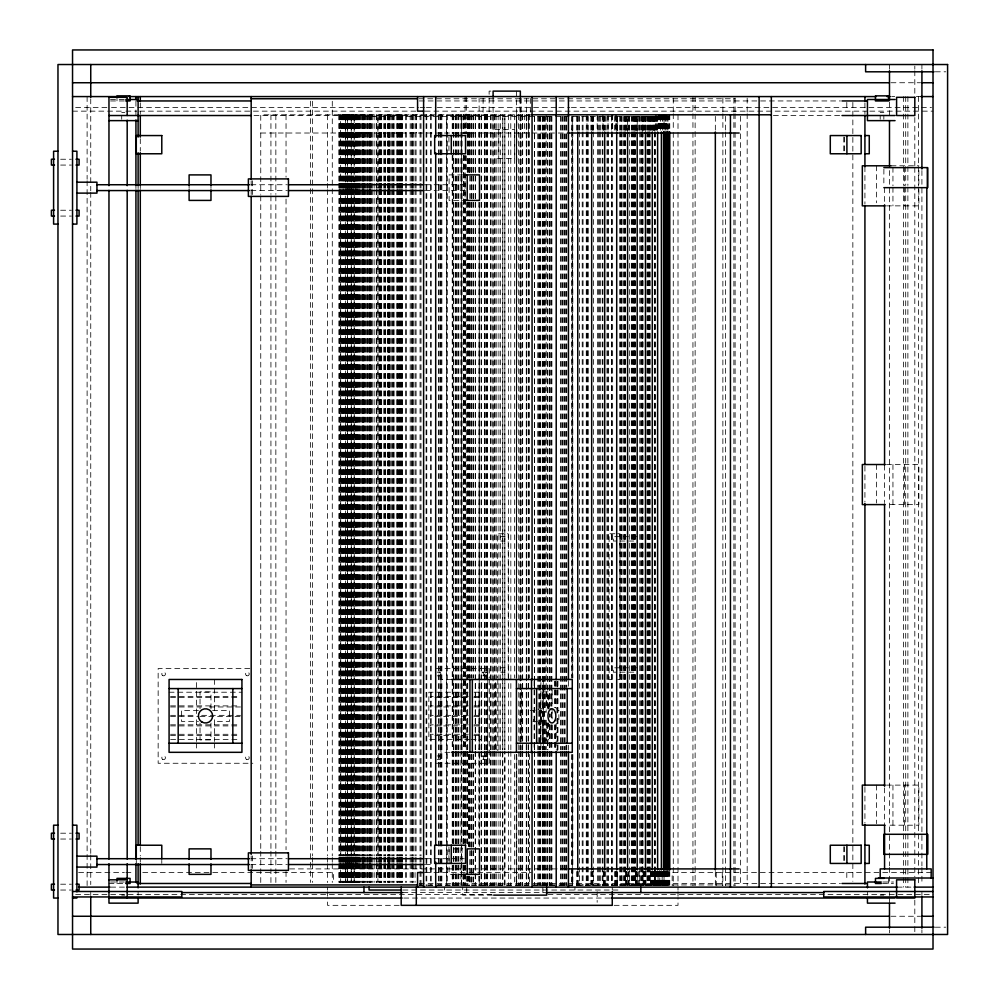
<?xml version="1.0" encoding="UTF-8"?>
<svg xmlns="http://www.w3.org/2000/svg" width="999" height="999" viewBox="0 0 999 999"><rect width="100%" height="100%" fill="white"/><g stroke="black" fill="none" stroke-linecap="round" stroke-linejoin="round"><path stroke-width="0.75" stroke-dasharray="5 3.75" d="M935.314 71.803L945.766 71.803M890.933 82.742L920.554 82.742M490.946 91.121L489.123 91.121L489.123 114.798M891.657 96.578L894.779 96.578M916.32 96.578L920.878 96.578M418.981 98.764L735.102 98.764M110.502 99.5L124.301 99.5M110.527 100.949L124.563 100.949M419.343 100.949L840.446 100.949M75.649 107.505L109.952 107.505M111.513 107.505L418.606 107.505M420.154 107.505L424.837 107.505M426.398 107.505L435.751 107.505M437.312 107.505L557.342 107.505M558.903 107.505L569.805 107.505M571.366 107.505L931.468 107.505M72.54 111.151L124.388 111.151M125.911 111.151L136.588 111.151M139.673 111.151L415.821 111.151M425.174 111.151L868.256 111.151M869.817 111.151L933.016 111.151M121.716 112.612L124.825 112.612M880.194 112.612L883.84 112.612M531.443 114.798L260.751 114.798L260.751 194.368M254.021 115.522L530.069 115.522M773.376 115.522L840.446 115.522M345.404 116.621L663.723 116.621M494.767 129.37L514.722 129.37L514.722 158.516L494.767 158.516M260.751 133.017L567.607 133.017M60.639 159.241L71.404 159.241M60.639 165.072L71.404 165.072M891.021 165.797L918.868 165.797M462.712 174.9L449.113 174.9L449.113 200.412L464.21 200.412M250.886 184.74L286.713 184.74M425.349 184.74L464.285 184.74L464.285 190.572L437.812 190.572M250.886 190.572L286.713 190.572M425.349 190.572L436.251 190.572M886.488 205.869L918.868 205.869L918.868 187.375M60.639 210.24L71.404 210.24M60.639 216.071L71.404 216.071M886.488 464.523L918.868 464.523L918.868 504.595L886.488 504.595M614.934 533.741L609.103 533.741L609.103 679.47L614.934 679.47M617.607 533.741L620.004 533.741L620.004 679.47L617.607 679.47M504.97 536.663L500.599 536.663L500.599 541.033L504.97 541.033M637.212 536.663L613.324 536.663L613.324 541.033L637.212 541.033M504.97 667.807L500.599 667.807L500.599 672.177L504.97 672.177M637.212 667.807L613.324 667.807L613.324 672.177L637.212 672.177M249.762 668.531L158.154 668.531L158.154 763.261L252.872 763.261M436.326 668.531L489.298 668.531L489.298 677.859M437.225 672.177L439.835 672.177M482.767 672.177L486.688 672.177M437.225 675.824L439.835 675.824M482.767 675.824L486.688 675.824M451.498 679.47L440.934 679.47L440.934 752.322L451.498 752.322M169.081 692.22L241.933 692.22M468.094 692.22L428.846 692.22L428.846 739.572L469.592 739.572M474.125 692.22L481.68 692.22M170.529 696.403L240.484 696.403M468.219 696.403L430.269 696.403L430.269 697.502L469.38 697.502M474.038 696.403L480.257 696.403L480.257 697.502L470.941 697.502M170.529 697.502L240.484 697.502M170.529 705.881L240.484 705.881M468.219 705.881L430.269 705.881L430.269 706.967L469.38 706.967M474.038 705.881L480.257 705.881L480.257 706.967L470.941 706.967M170.529 706.967L201.623 706.967M209.39 706.967L240.484 706.967M538.324 708.791L551.91 708.791M198.401 710.426L181.468 710.426L181.468 721.365L198.401 721.365M212.612 710.426L229.545 710.426L229.545 721.365L214.148 721.365M530.157 710.426L541.446 710.426L541.446 721.365L538.736 721.365M170.529 715.346L195.404 715.346M201.623 715.346L240.484 715.346M468.219 715.346L430.269 715.346L430.269 716.445L469.38 716.445M474.038 715.346L480.257 715.346L480.257 716.445L470.941 716.445M170.529 716.445L198.514 716.445M200.062 716.445L240.484 716.445M532.867 721.365L537.387 721.365M538.324 723.001L548.476 723.001L548.476 739.934L540.546 739.934L540.546 723.001M170.529 724.824L240.484 724.824M468.219 724.824L430.269 724.824L430.269 725.911L469.38 725.911M474.038 724.824L480.257 724.824L480.257 725.911L470.941 725.911M170.529 725.911L240.484 725.911M170.529 734.29L240.484 734.29M468.219 734.29L430.269 734.29L430.269 735.389L469.38 735.389M474.038 734.29L480.257 734.29L480.257 735.389L470.941 735.389M170.529 735.389L240.484 735.389M170.629 739.572L240.384 739.572M471.103 739.572L481.68 739.572M437.225 755.968L439.835 755.968M482.767 755.968L486.688 755.968M437.225 759.615L439.835 759.615M482.767 759.615L486.688 759.615M436.326 763.261L489.298 763.261L489.298 679.407M886.488 785.114L918.868 785.114L918.868 825.186L886.488 825.186M60.639 833.203L71.404 833.203M60.639 839.035L71.404 839.035M453.646 848.863L462.712 848.863M250.886 858.703L286.713 858.703M425.349 858.703L464.285 858.703M250.886 864.535L286.713 864.535M425.349 864.535L433.129 864.535M289.648 868.905L567.469 868.905M78.634 872.552L124.388 872.552M125.911 872.552L133.541 872.552M142.757 872.552L333.379 872.552L333.379 882.741M425.174 872.552L531.293 872.552M931.505 872.552L672.177 872.552L672.177 885.663M464.21 874.362L449.113 874.362L449.113 848.863M110.502 882.017L124.301 882.017M882.791 882.017L893.518 882.017M108.966 883.478L124.563 883.478M419.343 883.478L840.446 883.478M882.554 883.478L893.468 883.478M60.639 884.202L71.404 884.202M418.981 884.927L735.102 884.927M419.043 885.301L663.723 885.301M110.664 887.124L125.537 887.124M897.164 887.124L913.286 887.124M60.639 890.034L71.404 890.034M402.947 890.034L619.355 890.034L619.355 887.124M402.872 892.582L544.867 892.582M75.649 894.405L491.87 894.405M547.989 894.405L933.016 894.405M121.716 895.129L124.825 895.129M492.407 895.129L462.699 895.129L462.699 887.124M880.194 895.129L883.84 895.129M403.746 898.051L611.176 898.051M399.2 905.331L327.547 905.331L327.547 897.739M614.148 905.331L678.009 905.331L678.009 897.739M890.933 916.258L920.554 916.258M935.314 927.197L945.766 927.197M921.915 64.523L921.915 69.193M921.915 170.542L921.915 865.883M921.915 867.444L921.915 884.59M921.915 892.382L921.915 895.504M921.915 929.807L921.915 932.916M918.868 170.417L918.868 185.839M918.443 96.578L918.443 185.839M918.443 187.013L918.443 832.542M918.443 834.103L918.443 876.198M918.443 877.759L918.443 885.564M914.809 66.084L914.809 69.193M914.809 70.754L914.809 94.143M914.809 117.532L914.809 165.859M914.809 167.42L914.809 865.883M914.809 867.444L914.809 876.797M914.809 900.174L914.809 925.124M914.809 926.685L914.809 932.916M907.879 96.578L907.879 185.452M907.879 187.013L907.879 832.542M907.879 834.103L907.879 876.198M907.879 877.759L907.879 887.124M905.693 96.578L905.693 185.452M905.693 187.013L905.693 832.542M905.693 834.103L905.693 876.922M905.693 877.759L905.693 887.124M904.607 167.345L904.607 185.839M904.607 187.375L904.607 205.869M904.607 464.523L904.607 504.595M904.607 785.114L904.607 825.186M903.508 96.578L903.508 185.452M903.508 187.013L903.508 832.542M903.508 834.103L903.508 876.198M903.508 877.759L903.508 887.124M892.944 167.345L892.944 185.839M892.944 187.375L892.944 205.869M892.944 464.523L892.944 504.595M892.944 785.114L892.944 825.186M889.485 64.523L889.485 69.193M889.485 101.935L889.485 119.093M889.485 170.542L889.485 865.883M889.485 867.444L889.485 884.59M889.485 892.382L889.485 895.504M889.485 897.065L889.485 901.735M889.485 929.807L889.485 932.916M888.573 878.371L888.573 883.478M884.565 187.662L884.615 203.247M884.565 465.147L884.615 502.559M884.565 787.836L884.615 823.7M883.84 115.285L883.84 119.293M883.89 169.156L883.84 186.114M880.194 115.285L880.194 119.293M876.585 165.797L876.585 202.785M876.585 464.523L876.585 503.059M876.585 785.114L876.585 823.651M867.444 892.219L867.444 895.129M864.922 102.822L864.922 113.736M864.922 166.746L864.922 204.171M864.922 466.121L864.922 501.985M864.922 787.324L864.922 823.188M852.846 102.41L852.846 881.293M846.802 102.41L846.802 111.151M846.802 872.552L846.802 881.293M844.555 137.075L844.555 152.26M844.555 846.74L844.555 861.925M843.768 137.075L843.768 152.26M843.768 846.74L843.768 861.925M747.177 98.139L747.177 112.175M747.177 113.736L747.177 885.564M740.621 116.309L740.621 885.601M735.102 98.102L735.102 112.175M735.102 113.736L735.102 130.881M735.102 132.442L735.102 885.564M733.878 98.139L733.878 112.175M733.878 113.736L733.878 130.881M733.878 132.442L733.878 885.564M725.524 116.309L725.524 131.493M725.524 131.955L725.524 885.601M722.876 98.139L722.876 112.175M722.876 113.736L722.876 130.881M722.876 132.442L722.876 885.564M722.265 872.552L722.265 885.663M716.221 872.552L716.221 885.663M715.334 116.359L715.334 130.394M715.334 871.515L715.334 885.564M695.129 96.578L695.129 885.564M692.944 96.578L692.944 112.175M692.944 113.736L692.944 130.881M692.944 132.442L692.944 885.564M678.009 114.798L678.009 885.601M678.009 887.124L678.009 890.159M678.009 891.67L678.009 896.228M673.276 98.139L673.276 112.175M673.276 113.736L673.276 130.881M673.276 132.442L673.276 885.564M669.767 114.798L669.767 130.394M669.767 871.515L669.767 885.564M669.03 114.798L669.03 130.394M669.03 871.515L669.03 885.564M668.094 114.798L668.094 130.394M668.094 871.515L668.094 885.564M667.956 116.359L667.956 130.394M667.956 871.515L667.956 885.564M667.232 114.798L667.232 130.394M667.232 871.515L667.232 885.564M666.932 116.359L666.932 130.394M666.932 871.515L666.932 885.564M666.608 114.798L666.608 130.394M666.72 871.515L666.608 885.564M666.296 114.798L666.283 130.394M666.296 871.515L666.283 885.564M665.746 114.798L665.746 130.394M665.746 871.515L665.746 885.564M665.559 116.359L665.559 130.394M665.559 871.515L665.559 885.564M665.147 114.798L665.147 130.394M665.147 871.515L665.147 885.564M664.984 114.798L664.897 130.394M664.897 871.515L664.984 885.564M664.785 114.798L664.785 130.394M664.785 871.515L664.785 885.564M664.46 114.798L664.46 130.394M664.46 871.515L664.46 885.564M664.085 116.359L664.085 130.394L664.01 114.798M663.723 114.798L663.798 130.394M663.798 871.515L663.798 885.564M663.548 114.798L663.548 130.394M663.548 871.515L663.548 885.564M663.186 114.798L663.186 130.394M663.186 871.515L663.186 885.564M662.824 114.798L662.824 130.394M662.986 871.515L662.824 885.564M662.624 116.359L662.624 130.394M662.624 871.515L662.624 885.564M662.225 114.798L662.187 130.394L662.1 116.359M662.225 885.564L662.187 871.515L662.1 885.564M661.388 114.798L661.438 130.394M661.538 871.515L661.438 885.564M661.051 114.798L661.051 130.394M661.051 871.515L661.051 885.564M660.464 116.359L660.464 130.394M660.464 871.515L660.464 885.564M660.152 114.798L660.277 130.394M660.277 871.515L660.202 885.564M659.889 114.798L660.014 130.394M659.952 871.515L660.014 885.564M659.79 114.798L659.79 131.493M659.79 868.905L659.79 885.601M659.665 114.798L659.665 130.394M659.665 871.515L659.665 885.564M658.853 114.798L658.853 130.394M658.853 871.515L658.853 885.564M658.441 114.798L658.491 130.394M658.553 871.515L658.491 885.564M658.079 114.798L658.079 130.394L658.004 116.359M657.629 116.359L657.629 130.394M657.629 871.515L657.629 885.564M657.055 116.359L657.055 130.394M657.055 871.515L657.055 885.564M656.705 114.798L656.705 130.394M656.705 871.515L656.705 885.564M656.293 116.359L656.318 130.394M656.293 871.515L656.231 885.564M655.968 116.359L655.993 130.394M655.993 871.515L655.993 885.564M655.606 116.359L655.606 130.394M655.606 871.515L655.606 885.564M655.369 114.798L655.369 130.394M655.369 131.955L655.369 885.564M654.795 116.359L654.795 130.394M654.795 131.955L654.795 885.564M654.595 116.359L654.595 130.394M654.595 131.955L654.595 885.564M654.295 116.359L654.295 130.394M654.295 871.515L654.295 885.564M653.945 116.359L653.958 130.394M653.945 871.515L653.958 885.564M653.771 116.359L653.771 130.394M653.771 871.515L653.771 885.564M653.383 116.359L653.383 130.394M653.383 871.515L653.383 885.564M653.009 116.359L653.009 130.394M653.009 871.515L653.009 885.564M652.297 116.359L652.297 130.394M652.297 871.515L652.297 885.564M652.097 116.359L652.097 130.394M652.097 871.515L652.097 885.564M651.36 116.359L651.385 130.394M651.36 871.515L651.385 885.564M650.948 116.359L650.948 130.394M650.948 871.515L650.948 885.564M650.674 116.359L650.674 130.394M650.674 871.515L650.674 885.564M650.124 116.359L650.224 130.394M650.124 131.955L650.224 885.564M649.874 116.359L649.7 130.394M649.7 131.955L649.7 885.564M649.3 116.359L649.3 130.394M649.3 131.955L649.3 885.564M648.738 116.359L648.801 130.394M648.738 131.955L648.738 885.564M648.626 116.359L648.513 130.394M648.513 131.955L648.626 885.564M647.252 116.359L647.252 130.394M647.252 131.955L647.252 885.564M647.115 116.359L647.115 130.394M647.115 131.955L647.115 885.564M645.928 116.359L645.928 130.394M645.928 871.515L645.928 885.564M645.691 116.359L645.691 130.394M645.691 871.515L645.691 885.564M645.466 116.359L645.466 130.394M645.466 871.515L645.466 885.564M644.43 116.359L644.343 130.394M644.343 871.515L644.43 885.564M644.18 116.359L644.08 130.394M644.18 871.515L644.08 885.564M643.418 116.359L643.418 130.394M643.418 871.515L643.418 885.564M643.119 116.359L643.119 130.394M643.119 871.515L643.119 885.564M642.931 116.359L642.931 130.394M642.931 131.955L642.931 885.564M642.794 116.359L642.794 130.394M642.794 131.955L642.794 885.564M642.557 116.359L642.557 130.394M642.557 131.955L642.557 885.564M642.12 116.359L642.12 130.394M642.12 131.955L642.12 885.564M641.533 116.359L641.37 130.394M641.37 131.955L641.37 885.564M640.746 116.359L640.746 130.394M640.746 131.955L640.746 885.564M639.747 116.359L639.747 130.394M639.747 131.955L639.747 885.564M639.248 116.359L639.248 130.394M639.248 871.515L639.248 885.564M638.224 116.359L638.224 130.394M638.224 871.515L638.224 885.564M636.725 116.359L636.725 130.394M636.725 871.515L636.725 885.564M636.375 116.359L636.375 130.394M636.375 871.515L636.375 885.564M635.988 116.359L635.988 130.394M635.988 871.515L635.988 885.564M635.764 116.359L635.764 130.394M635.764 871.515L635.764 885.564M635.489 116.359L635.514 130.394M635.489 131.955L635.514 885.564M634.902 116.359L634.902 130.394M634.902 131.955L634.902 885.564M634.278 116.359L634.278 130.394M634.278 131.955L634.278 885.564M634.053 116.359L634.053 130.394M634.053 131.955L634.053 885.564M633.528 116.359L633.528 130.394M633.528 131.955L633.528 885.564M632.866 116.359L632.842 130.394M632.866 131.955L632.842 885.564M632.117 116.359L632.117 130.394M632.117 131.955L632.117 885.564M631.393 116.359L631.393 130.394M631.393 131.955L631.393 885.564M629.67 116.359L629.67 130.394M629.67 131.955L629.67 885.564M629.12 116.359L629.12 130.394M629.12 871.515L629.12 885.564M628.296 116.359L628.296 130.394M628.296 871.515L628.296 885.564M626.46 116.359L626.485 130.394M626.485 871.515L626.46 885.564M626.236 116.359L626.236 130.394M626.236 871.515L626.236 885.564M625.636 116.359L625.636 130.394M625.636 871.515L625.636 885.564M625.237 116.359L625.237 130.394M625.237 131.955L625.237 885.564M625.087 116.359L625.087 130.394M625.087 131.955L625.087 885.564M624.325 116.359L624.325 130.394M624.325 131.955L624.325 885.564M623.988 116.359L623.888 130.394M623.888 131.955L623.888 885.564M622.901 116.359L622.901 130.394M622.901 131.955L622.901 885.564M621.465 116.359L621.465 130.394M621.465 131.955L621.465 885.564M621.203 116.359L621.203 130.394M621.203 131.955L621.203 885.564M620.192 116.359L620.192 130.394M620.192 131.955L620.192 885.564M619.88 116.359L619.88 130.394M619.88 131.955L619.88 885.564M617.007 116.359L617.007 130.394M617.007 871.515L617.007 885.564M616.708 114.798L616.708 130.394M616.708 871.515L616.708 885.564M616.196 116.359L616.196 130.394M616.196 871.515L616.196 885.564M615.896 116.359L615.896 130.394M615.896 871.515L615.896 885.564M615.671 114.798L615.734 130.394M615.734 871.515L615.671 885.564M614.622 116.359L614.622 130.394M614.622 871.515L614.622 885.564M612.649 114.798L612.712 130.394M612.649 131.955L612.649 885.564M612.262 114.798L612.262 131.493M612.262 887.124L612.262 890.159M611.725 116.359L611.725 130.394M611.725 131.955L611.725 885.564M611.425 114.798L611.475 130.394M611.425 131.955L611.425 885.564M608.154 116.359L608.154 130.394M608.154 131.955L608.154 885.564M608.016 114.798L608.029 130.394M608.029 131.955L608.016 885.564M606.98 116.359L606.98 130.394M606.98 131.955L606.905 885.564M605.681 116.359L605.681 130.394M605.681 871.515L605.681 885.564M604.695 116.359L604.732 130.394M604.732 871.515L604.695 885.564M603.933 116.359L603.933 130.394M603.933 871.515L603.933 885.564M603.796 116.359L603.796 130.394M603.796 871.515L603.796 885.564M603.284 116.359L603.284 130.394M603.284 871.515L603.284 885.564M602.909 114.798L602.996 130.394M602.909 131.955L602.996 885.564M602.21 116.359L602.21 130.394M602.21 131.955L602.21 885.564M600.337 116.359L600.337 130.394M600.337 131.955L600.337 885.564M599.475 116.359L599.475 130.394M599.475 131.955L599.475 885.564M598.401 116.359L598.401 130.394M598.401 131.955L598.401 885.564M597.377 116.359L597.377 130.394M597.377 131.955L597.377 885.564M597.165 114.798L597.165 131.493M597.165 891.67L597.165 902.297M593.394 116.359L593.394 130.394M593.394 131.955L593.394 885.564M593.044 116.359L593.044 130.394M593.044 871.515L593.044 885.564M592.432 116.359L592.432 130.394M592.432 871.515L592.432 885.564M592.207 116.359L592.207 130.394M592.207 871.515L592.207 885.564M591.67 116.359L591.67 130.394M591.67 871.515L591.67 885.564M590.884 116.359L590.884 130.394M590.884 871.515L590.884 885.564M588.286 116.359L588.286 130.394M588.286 131.955L588.286 885.564M587.375 116.359L587.375 130.394M587.375 131.955L587.375 885.564M587 114.798L587 130.394M587 131.955L587 885.564M586.251 116.359L586.251 130.394M586.251 131.955L586.251 885.564M583.054 116.359L583.054 130.394M583.054 131.955L583.054 885.564M582.205 116.359L582.205 130.394M582.205 131.955L582.205 885.564M579.482 116.359L579.482 130.394M579.482 131.955L579.482 885.564M578.771 116.359L578.771 130.394M578.771 871.515L578.771 885.564M577.759 116.359L577.734 130.394M577.759 871.515L577.734 885.564M577.11 116.359L577.11 130.394M577.11 871.515L577.11 885.564M576.947 116.359L576.947 130.394M576.947 871.515L576.947 885.564M574.937 887.124L574.937 890.034M572.827 116.359L572.827 130.394M572.827 131.955L572.827 678.046M572.827 754.495L572.827 885.564M571.59 116.359L571.59 130.394M571.59 131.955L571.59 678.046M571.59 754.495L571.59 885.564M568.443 681.293L568.443 687.537M568.443 745.229L568.443 749.899M566.808 116.359L566.808 687.412M566.808 745.142L566.808 749.812M566.808 751.373L566.808 885.564M566.146 116.359L566.146 687.412M566.146 745.142L566.146 749.812M566.146 751.373L566.146 885.564M565.109 116.359L565.109 749.812M565.109 751.373L565.109 885.564M564.535 116.359L564.535 749.812M564.535 751.373L564.535 885.564M563.124 116.359L563.124 749.812M563.124 751.373L563.124 885.564M562.599 116.359L562.599 749.812M562.599 751.373L562.599 885.564M561.226 116.359L561.226 749.812M561.226 751.373L561.226 885.564M560.614 116.359L560.614 749.812M560.614 751.373L560.614 885.564M557.966 681.168L557.966 712.374M557.966 718.606L557.966 749.812M557.492 681.168L557.492 712.374M557.492 718.606L557.492 749.812M557.18 682.504L557.18 687.05M557.18 690.097L557.18 712.861M557.18 718.93L557.18 741.695M557.18 746.253L557.18 750.811M557.042 713.161L557.042 710.426L558.866 710.426L558.866 721.365L557.042 721.365L557.042 718.631M556.218 681.293L556.218 709.365M556.218 723.401L556.218 749.899M555.569 681.168L555.569 707.692M555.569 724.849L555.569 749.812M555.019 681.168L555.019 707.692M555.019 724.849L555.019 749.812M554.832 681.168L554.832 707.692M554.832 724.849L554.832 749.812M552.085 690.097L552.085 706.793M552.085 708.303L552.085 718.93M552.085 724.999L552.085 741.695M551.91 116.359L551.91 706.131M551.91 712.374L551.91 718.606M551.91 724.849L551.91 749.812M551.91 751.373L551.91 885.564M551.411 116.359L551.411 706.131M551.411 712.374L551.411 718.606M551.411 724.849L551.411 749.812M551.411 751.373L551.411 885.564M550.099 116.359L550.099 706.131M550.099 713.935L550.099 717.057M550.099 724.849L550.099 749.812M550.099 751.373L550.099 885.564M549.85 116.359L549.85 706.131M549.85 713.935L549.85 717.057M549.85 724.849L549.85 749.812M549.85 751.373L549.85 885.564M549.662 116.359L549.662 706.131M549.662 713.935L549.662 717.057M549.662 724.849L549.662 749.812M549.662 751.373L549.662 885.564M549.363 116.359L549.363 707.692M549.363 724.849L549.363 749.812M549.363 751.373L549.363 885.564M548.476 708.791L548.476 691.857L540.546 691.857L540.546 708.791M547.902 116.359L547.902 709.253M547.902 723.288L547.902 749.812M547.902 751.373L547.902 885.564M547.514 116.359L547.514 709.253M547.514 723.288L547.514 749.812M547.514 751.373L547.514 885.564M546.665 691.857L546.665 708.791M546.665 723.001L546.665 739.934M546.153 114.798L546.153 712.374M546.153 720.167L546.153 749.812M546.153 751.373L546.153 885.564M545.716 116.359L545.716 712.374M545.716 720.167L545.716 749.812M545.716 751.373L545.716 885.564M544.642 116.309L544.642 749.812M544.642 751.373L544.642 885.601M544.068 116.359L544.068 749.812M544.068 751.373L544.068 885.564M543.656 116.359L543.656 749.812M543.656 751.373L543.656 885.564M543.281 679.47L543.281 741.47M543.281 743.031L543.281 750.773M542.857 887.124L542.857 892.457M542.582 116.359L542.582 749.812M542.582 751.373L542.582 885.564M542.357 691.857L542.357 708.791M542.357 723.001L542.357 739.934M542.245 116.359L542.245 749.812M542.245 751.373L542.245 885.564M540.871 682.567L540.871 741.47M540.871 743.031L540.871 750.773M540.347 116.359L540.347 749.812M540.347 751.373L540.347 885.564M539.972 116.359L539.972 749.812M539.972 751.373L539.972 885.564M539.735 116.359L539.735 749.812M539.735 751.373L539.735 885.564M538.236 116.359L538.236 749.812M538.236 751.373L538.236 885.564M537.887 116.359L537.887 687.412M537.887 745.142L537.887 749.812M537.887 751.373L537.887 885.564M534.602 116.359L534.602 687.412M534.602 745.142L534.602 749.812M534.602 751.373L534.602 885.564M534.49 116.359L534.49 687.412M534.49 745.142L534.49 749.812M534.49 751.373L534.49 885.564M534.315 681.168L534.315 749.812M534.178 681.168L534.178 749.812M530.344 98.401L530.344 114.798M529.545 114.798L529.545 678.046M529.545 754.495L529.545 885.601M528.596 749.812L528.596 114.798L528.533 133.017M528.596 751.373L528.596 885.564M528.346 114.798L528.346 749.812M528.346 751.373L528.346 885.564M526.81 114.798L526.81 749.812M526.81 751.373L526.773 885.663M526.623 114.798L526.623 749.812M526.623 751.373L526.623 885.564M526.461 98.401L526.473 749.812M526.473 751.373L526.473 885.564M526.248 114.798L526.248 749.812M526.248 751.373L526.248 885.564M524.637 114.798L524.637 133.017M522.677 114.798L522.677 749.812M522.677 751.373L522.677 885.564M522.502 114.798L522.502 749.812M522.502 751.373L522.502 885.564M521.528 690.097L521.528 741.695M521.191 98.139L521.191 749.899M521.191 751.46L521.191 885.564M520.541 114.798L520.541 749.812M520.541 751.373L520.541 885.564M520.354 98.514L520.392 749.812M520.392 751.373L520.392 885.564M519.967 98.102L519.967 749.899M519.967 751.46L519.967 885.564M518.631 114.798L518.781 749.812M518.781 751.373L518.631 885.564M516.446 91.121L516.333 678.046M516.333 754.495L516.333 885.564M516.246 114.798L516.246 678.046M516.246 754.495L516.246 885.564M514.585 114.798L514.51 678.046M514.51 754.495L514.585 885.564M510.776 114.798L510.851 749.812M510.851 751.373L510.776 885.564M508.616 114.798L508.628 749.812M508.616 751.373L508.628 885.564M508.241 677.921L508.241 533.741L497.315 533.741L497.315 677.921M502.784 749.812L502.784 114.798L502.672 749.812M502.784 751.373L502.784 885.564L502.672 751.373M500.374 114.798L500.324 749.812M500.374 751.373L500.324 885.564M498.863 114.798L498.951 749.812M498.951 751.373L498.863 885.564M498.726 129.37L498.726 158.516M497.802 679.47L497.802 750.773M496.828 114.798L496.715 749.812M496.828 751.373L496.715 885.564M495.392 682.567L495.392 750.773M494.942 114.798L494.942 749.812M494.942 751.373L494.942 885.564M494.842 114.798L494.842 749.812M494.842 751.373L494.842 885.564M493.094 98.514L493.069 749.812M493.069 751.373L493.069 885.564M492.919 114.798L492.919 749.812M492.919 751.373L492.919 885.564M490.959 114.798L490.959 749.812M490.959 751.373L490.959 885.564M490.771 114.798L490.771 749.812M490.771 751.373L490.771 885.564M487.787 668.531L487.787 677.859M487.787 679.407L487.787 763.261M487.2 114.798L487.2 749.812M487.2 751.373L487.2 885.564M486.988 114.798L486.988 749.812M486.988 751.373L486.988 885.564M486.938 114.798L486.788 749.812M486.788 751.373L486.938 885.564M485.102 114.798L485.102 749.812M485.102 751.373L485.102 885.564M484.927 114.798L484.927 133.017M484.852 114.798L484.852 749.812M484.852 751.373L484.852 885.564M484.577 114.798L484.577 749.812M484.577 751.373L484.577 885.564M484.365 114.798L484.365 749.812M484.365 751.373L484.365 885.564M483.104 98.401L483.104 114.798M481.68 682.567L481.68 750.773M481.368 114.798L481.368 749.812M481.368 751.373L481.368 885.564M481.081 114.798L481.081 749.812M481.081 751.373L481.081 885.564M479.27 114.798L479.27 174.088L479.095 98.401M478.958 114.798L478.946 174.088M478.946 202.173L478.958 749.812M478.958 751.373L478.946 846.553M478.946 876.198L478.958 885.564M475.561 114.798L475.561 749.812M475.561 751.373L475.561 885.564M475.212 114.798L475.212 749.812M475.212 751.373L475.212 885.564M473.476 114.798L473.476 678.046M473.476 754.495L473.476 885.564M473.114 114.798L473.114 678.046M473.114 754.495L473.114 885.564M471.828 114.798L471.828 678.046M471.828 754.495L471.828 885.601M471.253 114.798L471.253 678.046M471.253 754.495L471.253 885.564M470.954 114.798L470.954 678.046M470.954 754.495L470.954 885.564M469.792 114.798L469.792 678.046M469.792 754.495L469.792 885.564M469.38 114.798L469.38 174.088M469.38 202.173L469.38 678.046M469.38 754.495L469.38 846.553M469.38 876.198L469.38 885.564M469.006 114.798L469.006 174.088M469.006 202.173L469.006 678.046M469.006 754.495L469.006 846.553M469.006 876.198L469.006 885.564M468.656 114.798L468.656 174.088M468.656 202.173L468.656 678.046M468.656 754.495L468.656 846.553M468.656 876.198L468.656 885.564M467.732 114.798L467.732 174.088M467.732 202.173L467.732 749.812M467.732 751.373L467.732 846.553M467.732 876.198L467.732 885.564M467.295 114.798L467.295 174.088M467.295 202.173L467.295 749.812M467.295 751.373L467.295 846.553M467.295 876.198L467.295 885.564M466.745 887.124L466.745 895.129M466.296 96.578L466.296 134.003M466.296 155.832L466.296 172.989M466.296 202.61L466.296 749.899M466.296 751.46L466.296 843.456M466.296 876.198L466.296 885.564M465.234 114.798L465.234 133.516M465.234 155.357L465.234 749.812M465.234 751.373L465.234 843.431M465.234 865.271L465.234 885.564M465.072 96.578L465.072 134.003M465.072 155.832L465.072 172.989M465.072 174.538L465.072 197.927M465.072 199.488L465.072 749.899M465.072 751.46L465.072 843.456M465.072 865.284L465.072 885.564M464.085 114.798L464.085 133.516M464.085 155.357L464.085 749.812M464.085 751.373L464.085 843.431M464.085 865.271L464.085 885.564M463.748 114.798L463.748 133.516M463.748 155.357L463.748 749.812M463.748 751.373L463.748 843.431M463.748 865.271L463.748 885.564M463.611 114.798L463.611 133.516M463.611 155.357L463.611 749.812M463.611 751.373L463.611 843.431M463.611 865.271L463.611 885.564M463.349 114.798L463.349 133.516M463.349 155.357L463.349 749.812M463.349 751.373L463.349 843.431M463.349 865.271L463.349 885.564M462.038 114.798L462.038 749.812M462.038 751.373L462.038 885.564M460.152 114.798L460.152 749.812M460.152 751.373L460.152 885.564M458.429 114.798L458.429 749.812M458.429 751.373L458.429 885.564M457.879 114.798L457.879 749.812M457.879 751.373L457.879 885.564M456.718 114.798L456.718 749.812M456.718 751.373L456.718 885.601M455.894 114.798L455.894 749.812M455.894 751.373L455.894 885.564M455.457 114.798L455.457 749.812M455.457 751.373L455.457 885.564M453.821 114.798L453.821 749.812M453.821 751.373L453.821 885.564M453.334 114.798L453.334 749.812M453.334 751.373L453.334 885.564M452.834 114.798L452.834 133.516M452.834 155.357L452.834 749.812M452.834 751.373L452.834 843.431M452.834 865.271L452.834 885.564M452.222 114.798L452.222 133.516M452.222 155.357L452.222 749.812M452.222 751.373L452.222 843.431M452.222 865.271L452.222 885.564M448.938 137.075L448.938 152.26M448.938 846.74L448.938 861.925M447.315 114.798L447.315 885.564M446.64 885.564L446.64 114.798L446.541 885.601M444.555 887.124L444.555 890.034M441.87 114.798L441.87 885.564M441.021 114.798L441.133 885.564M440.447 114.798L440.447 885.564M439.185 114.798L439.185 885.564M438.561 114.798L438.561 885.564M431.243 114.798L431.243 885.564M430.394 114.798L430.394 885.564M426.785 114.798L426.785 885.564M426.073 114.798L426.073 885.564M421.016 114.798L421.016 181.88M421.016 183.441L421.016 188.124M421.016 189.685L421.016 855.918M421.016 857.479L421.016 862.149M421.016 863.71L421.016 869.954M421.016 871.515L421.016 885.564M420.055 114.798L420.055 181.88M420.055 183.441L420.055 188.124M420.055 189.685L420.055 855.918M420.055 857.479L420.055 862.149M420.055 863.71L420.055 869.954M420.055 871.515L420.055 885.564M416.296 114.798L416.296 133.017M416.071 114.798L416.071 181.88M416.071 183.441L416.071 188.124M416.071 189.685L416.071 855.918M416.071 857.479L416.071 862.149M416.071 863.71L416.071 869.954M415.06 114.798L415.06 181.88M415.06 183.441L415.06 188.124M415.06 189.685L415.06 855.918M415.06 857.479L415.06 862.149M415.06 863.71L415.06 882.442M413.349 114.798L413.349 181.88M413.349 183.441L413.349 188.124M413.349 189.685L413.349 855.918M413.349 857.479L413.349 862.149M413.349 863.71L413.349 882.442M412.512 114.798L412.512 181.88M412.512 183.441L412.512 188.124M412.512 189.685L412.512 855.918M412.512 857.479L412.512 862.149M412.512 863.71L412.512 882.442M412.162 114.798L412.162 181.88M412.162 183.441L412.162 188.124M412.162 189.685L412.162 855.918M412.162 857.479L412.162 862.149M412.162 863.71L412.162 882.442M411.251 114.798L411.288 181.88M411.251 183.441L411.288 188.124M411.288 189.685L411.251 855.918M411.288 857.479L411.251 862.149M411.288 863.71L411.251 882.442M410.177 114.798L410.177 181.88M410.177 183.441L410.177 188.124M410.177 189.685L410.177 855.918M410.177 857.479L410.177 862.149M410.177 863.71L410.177 882.442M406.543 114.798L406.543 181.88M406.543 183.441L406.543 188.124M406.543 189.685L406.543 855.918M406.543 857.479L406.543 862.149M406.543 863.71L406.543 882.442M405.419 114.798L405.419 181.88M405.419 183.441L405.419 188.124M405.419 189.685L405.419 855.918M405.419 857.479L405.419 862.149M405.419 863.71L405.419 882.442M402.647 114.798L402.56 181.88M402.647 183.441L402.56 188.124M402.647 189.685L402.56 855.918M402.647 857.479L402.56 862.149M402.647 863.71L402.56 882.442M401.973 114.798L401.973 181.88M401.973 183.441L401.973 188.124M401.973 189.685L401.973 855.918M401.973 857.479L401.973 862.149M401.973 863.71L401.973 882.442M401.623 114.798L401.623 181.88M401.623 183.441L401.623 188.124M401.623 189.685L401.623 855.918M401.623 857.479L401.623 862.149M401.623 863.71L401.623 882.442M401.186 114.798L401.186 133.017M400.824 114.798L400.799 181.88M400.824 183.441L400.799 188.124M400.824 189.685L400.799 855.918M400.824 857.479L400.799 862.149M400.824 863.71L400.799 882.442M400.062 114.798L400.062 181.88M400.062 183.441L400.062 188.124M400.062 189.685L400.062 855.918M400.062 857.479L400.062 862.149M400.062 863.71L400.062 882.442M399.875 114.798L399.875 181.88M399.875 183.441L399.875 188.124M399.875 189.685L399.875 855.918M399.875 857.479L399.875 862.149M399.875 863.71L399.875 882.442M399.063 114.798L399.063 181.88M399.063 183.441L399.063 188.124M399.063 189.685L399.063 855.918M399.063 857.479L399.063 862.149M399.063 863.71L399.063 882.442M398.576 114.798L398.576 181.88M398.576 183.441L398.576 188.124M398.576 189.685L398.576 855.918M398.576 857.479L398.576 862.149M398.576 863.71L398.576 882.442M397.54 114.798L397.552 181.88M397.552 183.441L397.54 188.124M397.54 189.685L397.552 855.918M397.552 857.479L397.54 862.149M397.552 863.71L397.54 882.442M397.402 114.798L397.402 181.88M397.402 183.441L397.402 188.124M397.402 189.685L397.402 855.918M397.402 857.479L397.402 862.149M397.402 863.71L397.402 882.442M396.328 114.798L396.328 181.88M396.328 183.441L396.328 188.124M396.328 189.685L396.328 855.918M396.328 857.479L396.328 862.149M396.328 863.71L396.328 882.442M394.13 114.798L394.13 181.88M394.13 183.441L394.13 188.124M394.13 189.685L394.13 855.918M394.13 857.479L394.13 862.149M394.13 863.71L394.13 882.442M393.269 114.798L393.269 181.88M393.269 183.441L393.269 188.124M393.269 189.685L393.269 855.918M393.269 857.479L393.269 862.149M393.269 863.71L393.269 882.442M392.907 114.798L392.907 181.88M392.907 183.441L392.907 188.124M392.907 189.685L392.907 855.918M392.907 857.479L392.907 862.149M392.907 863.71L392.907 882.442M391.995 114.798L391.995 181.88M391.995 183.441L391.995 188.124M391.995 189.685L391.995 855.918M391.995 857.479L391.995 862.149M391.995 863.71L391.995 882.442M390.934 114.798L390.934 181.88M390.934 183.441L390.934 188.124M390.934 189.685L390.934 855.918M390.934 857.479L390.934 862.149M390.934 863.71L390.934 882.442M389.822 114.798L389.822 181.88M389.822 183.441L389.822 188.124M389.885 189.685L389.822 855.918M389.885 857.479L389.822 862.149M389.885 863.71L389.822 882.442M389.36 114.798L389.36 181.88M389.36 183.441L389.36 188.124M389.36 189.685L389.36 855.918M389.36 857.479L389.36 862.149M389.36 863.71L389.36 882.442M389.135 114.798L389.135 181.88M389.135 183.441L389.135 188.124M389.135 189.685L389.135 855.918M389.135 857.479L389.135 862.149M389.135 863.71L389.135 882.442M389.048 114.798L389.048 181.88M389.048 183.441L389.048 188.124M389.048 189.685L389.048 855.918M389.048 857.479L389.048 862.149M389.048 863.71L389.048 882.442M388.561 114.798L388.561 181.88M388.561 183.441L388.561 188.124M388.561 189.685L388.561 855.918M388.561 857.479L388.561 862.149M388.561 863.71L388.561 882.442M388.299 114.798L388.299 181.88M388.299 183.441L388.299 188.124M388.299 189.685L388.299 855.918M388.299 857.479L388.299 862.149M388.299 863.71L388.299 882.442M387.949 114.798L387.949 181.88M387.949 183.441L387.949 188.124M387.949 189.685L387.949 855.918M387.949 857.479L387.949 862.149M387.949 863.71L387.949 882.442M387.812 114.798L387.812 181.88M387.812 183.441L387.812 188.124M387.812 189.685L387.812 855.918M387.812 857.479L387.812 862.149M387.812 863.71L387.812 882.442M385.676 114.798L385.676 181.88M385.676 183.441L385.676 188.124M385.676 189.685L385.676 855.918M385.676 857.479L385.676 862.149M385.676 863.71L385.676 882.442M385.152 114.798L385.152 181.88M385.152 183.441L385.152 188.124M385.152 189.685L385.152 855.918M385.152 857.479L385.152 862.149M385.152 863.71L385.152 882.442M384.353 114.798L384.353 181.88M384.353 183.441L384.353 188.124M384.353 189.685L384.353 855.918M384.353 857.479L384.353 862.149M384.353 863.71L384.353 882.442M383.791 114.798L383.791 181.88M383.791 183.441L383.791 188.124M383.791 189.685L383.791 855.918M383.791 857.479L383.791 862.149M383.791 863.71L383.791 882.442M381.668 114.798L381.668 181.88M381.668 183.441L381.668 188.124M381.668 189.685L381.668 855.918M381.668 857.479L381.668 862.149M381.668 863.71L381.668 882.442M381.331 114.798L381.331 181.88M381.331 183.441L381.331 188.124M381.331 189.685L381.331 855.918M381.331 857.479L381.331 862.149M381.331 863.71L381.331 882.442M380.469 114.798L380.469 181.88M380.469 183.441L380.469 188.124M380.469 189.685L380.469 855.918M380.469 857.479L380.469 862.149M380.469 863.71L380.469 882.442M380.319 114.798L380.319 181.88M380.319 183.441L380.319 188.124M380.319 189.685L380.319 855.918M380.319 857.479L380.319 862.149M380.319 863.71L380.319 882.442M379.92 114.798L379.92 181.88M379.92 183.441L379.92 188.124M379.92 189.685L379.92 855.918M379.92 857.479L379.92 862.149M379.92 863.71L379.92 882.442M379.333 114.798L379.258 181.88M379.333 183.441L379.258 188.124M379.333 189.685L379.258 855.918M379.258 857.479L379.333 862.149M379.333 863.71L379.258 882.442M379.071 114.798L379.071 181.88M379.071 183.441L379.071 188.124M379.071 189.685L379.071 855.918M379.071 857.479L379.071 862.149M379.071 863.71L379.071 882.442M378.072 181.88L377.922 114.798L377.834 181.88M378.072 188.124L377.922 183.441L377.834 188.124M378.072 855.918L377.922 189.685L377.834 855.918M378.072 862.149L377.922 857.479L377.834 862.149M378.072 863.71L377.922 882.442L377.684 863.71M376.436 114.798L376.436 181.88M376.436 183.441L376.436 188.124M376.436 189.685L376.436 855.918M376.436 857.479L376.436 862.149M376.436 863.71L376.436 882.442M376.236 114.798L376.236 181.88M376.236 183.441L376.236 188.124M376.236 189.685L376.236 855.918M376.236 857.479L376.236 862.149M376.236 863.71L376.236 882.442M374.163 114.798L374.163 181.88M374.163 183.441L374.2 188.124M374.163 189.685L374.2 855.918M374.163 857.479L374.2 862.149M374.2 863.71L374.163 882.442M372.714 114.798L372.714 181.88M372.714 183.441L372.714 188.124M372.714 189.685L372.714 855.918M372.714 857.479L372.714 862.149M372.714 863.71L372.714 882.442M371.278 114.798L371.278 181.88M371.278 183.441L371.278 188.124M371.278 189.685L371.278 855.918M371.278 857.479L371.278 862.149M371.278 863.71L371.278 882.442M370.891 114.798L370.891 181.88M370.891 183.441L370.891 188.124M370.891 189.685L370.891 855.918M370.891 857.479L370.891 862.149M370.891 863.71L370.891 882.442M370.666 114.798L370.666 181.88M370.666 183.441L370.666 188.124M370.666 189.685L370.666 855.918M370.666 857.479L370.666 862.149M370.666 863.71L370.666 882.442M370.042 114.798L370.067 181.88M370.042 183.441L370.067 188.124M370.042 189.685L370.067 855.918M370.067 857.479L370.042 862.149M370.067 863.71L370.042 882.442M369.53 114.798L369.368 181.88M369.368 183.441L369.53 188.124M369.368 189.685L369.53 855.918M369.53 857.479L369.368 862.149M369.53 863.71L369.368 882.442M369.18 114.798L369.18 181.88M369.18 183.441L369.18 188.124M369.18 189.685L369.18 855.918M369.18 857.479L369.18 862.149M369.18 863.71L369.18 882.442M368.831 114.798L368.831 181.88M368.831 183.441L368.831 188.124M368.831 189.685L368.831 855.918M368.831 857.479L368.831 862.149M368.831 863.71L368.831 882.442M367.769 114.798L367.769 181.88M367.769 183.441L367.769 188.124M367.769 189.685L367.769 855.918M367.769 857.479L367.769 862.149M367.769 863.71L367.769 882.442M367.332 114.798L367.332 181.88M367.332 183.441L367.332 188.124M367.332 189.685L367.332 855.918M367.332 857.479L367.332 862.149M367.332 863.71L367.332 882.442M366.208 114.798L366.208 181.88M366.208 183.441L366.208 188.124M366.208 189.685L366.208 855.918M366.208 857.479L366.208 862.149M366.208 863.71L366.208 882.442M365.809 114.798L365.809 181.88M365.809 183.441L365.809 188.124M365.809 189.685L365.809 855.918M365.809 857.479L365.809 862.149M365.809 863.71L365.809 882.442M364.822 114.798L364.822 181.88M364.822 183.441L364.822 188.124M364.822 189.685L364.822 855.918M364.822 857.479L364.822 862.149M364.822 863.71L364.822 882.442M364.185 114.798L364.185 181.88M364.185 183.441L364.185 188.124M364.185 189.685L364.185 855.918M364.185 857.479L364.185 862.149M364.185 863.71L364.185 882.442M363.736 114.798L363.736 181.88M363.736 183.441L363.736 188.124M363.736 189.685L363.736 855.918M363.736 857.479L363.736 862.149M363.736 863.71L363.736 882.442M363.449 114.798L363.449 181.88M363.449 183.441L363.449 188.124M363.449 189.685L363.449 855.918M363.449 857.479L363.449 862.149M363.449 863.71L363.449 882.442M363.224 114.798L363.224 181.88M363.224 183.441L363.224 188.124M363.224 189.685L363.224 855.918M363.224 857.479L363.224 862.149M363.224 863.71L363.224 882.442M362.625 114.798L362.625 181.88M362.625 183.441L362.625 188.124M362.625 189.685L362.625 855.918M362.625 857.479L362.625 862.149M362.625 863.71L362.625 882.442M362.437 114.798L362.4 181.88M362.4 183.441L362.437 188.124M362.437 189.685L362.4 855.918M362.437 857.479L362.4 862.149M362.437 863.71L362.4 882.442M362.137 114.798L362.063 181.88M362.063 183.441L362.137 188.124M362.137 189.685L362.063 855.918M362.063 857.479L362.137 862.149M362.063 863.71L362.137 882.442M361.213 114.798L361.126 181.88M361.213 183.441L361.213 188.124M361.213 189.685L361.213 855.918M361.213 857.479L361.126 862.149M361.213 863.71L361.213 882.442M360.439 114.798L360.439 181.88M360.439 183.441L360.439 188.124M360.439 189.685L360.439 855.918M360.439 857.479L360.439 862.149M360.439 863.71L360.439 882.442M359.628 114.798L359.628 181.88M359.628 183.441L359.628 188.124M359.628 189.685L359.628 855.918M359.628 857.479L359.628 862.149M359.628 863.71L359.628 882.442M359.503 114.798L359.503 181.88M359.503 183.441L359.503 188.124M359.503 189.685L359.503 855.918M359.503 857.479L359.503 862.149M359.503 863.71L359.503 882.442M358.441 114.798L358.441 181.88M358.441 183.441L358.441 188.124M358.441 189.685L358.441 855.918M358.441 857.479L358.441 862.149M358.441 863.71L358.441 882.442M358.154 114.798L358.154 181.88M358.154 183.441L358.154 188.124M358.154 189.685L358.154 855.918M358.154 857.479L358.154 862.149M358.154 863.71L358.154 882.442M357.854 114.798L357.854 181.88M357.854 183.441L357.854 188.124M357.854 189.685L357.854 855.918M357.854 857.479L357.854 862.149M357.854 863.71L357.854 882.442M357.13 114.798L357.13 181.88M357.13 183.441L357.13 188.124M357.13 189.685L357.13 855.918M357.13 857.479L357.13 862.149M357.13 863.71L357.13 882.442M357.055 114.798L357.055 181.88M357.055 183.441L357.055 188.124M357.055 189.685L357.055 855.918M357.055 857.479L357.055 862.149M357.055 863.71L357.055 882.442M356.818 114.798L356.818 181.88M356.768 183.441L356.818 188.124M356.818 189.685L356.768 855.918M356.818 857.479L356.768 862.149M356.818 863.71L356.818 882.442M356.256 114.798L356.256 181.88M356.256 183.441L356.256 188.124M356.256 189.685L356.256 855.918M356.256 857.479L356.256 862.149M356.256 863.71L356.256 882.442M355.856 114.798L355.856 181.88M355.856 183.441L355.856 188.124M355.856 189.685L355.856 855.918M355.856 857.479L355.856 862.149M355.856 863.71L355.856 882.442M355.694 114.798L355.694 181.88M355.694 183.441L355.694 188.124M355.694 189.685L355.694 855.918M355.694 857.479L355.694 862.149M355.694 863.71L355.694 882.442M355.457 114.798L355.457 181.88M355.457 183.441L355.457 188.124M355.457 189.685L355.457 855.918M355.457 857.479L355.457 862.149M355.457 863.71L355.457 882.442M354.895 114.798L354.957 181.88M354.895 183.441L354.957 188.124M354.895 189.685L354.957 855.918M354.895 857.479L354.957 862.149M354.895 863.71L354.957 882.442M353.459 114.798L353.459 181.88M353.459 183.441L353.459 188.124M353.459 189.685L353.459 855.918M353.459 857.479L353.459 862.149M353.459 863.71L353.459 882.442M353.259 114.798L353.259 181.88M353.259 183.441L353.259 188.124M353.259 189.685L353.259 855.918M353.259 857.479L353.259 862.149M353.259 863.71L353.259 882.442M352.984 114.798L352.984 181.88M352.984 183.441L352.984 188.124M352.984 189.685L352.984 855.918M352.984 857.479L352.984 862.149M352.984 863.71L352.984 882.442M352.684 114.798L352.684 181.88M352.684 183.441L352.684 188.124M352.684 189.685L352.684 855.918M352.684 857.479L352.684 862.149M352.684 863.71L352.684 882.442M352.172 114.798L352.172 181.88M352.172 183.441L352.172 188.124M352.172 189.685L352.172 855.918M352.172 857.479L352.172 862.149M352.172 863.71L352.172 882.442M351.785 114.798L351.785 181.88M351.785 183.441L351.785 188.124M351.66 189.685L351.785 855.918M351.785 857.479L351.785 862.149M351.66 863.71L351.785 882.442M351.598 114.798L351.598 181.88M351.598 183.441L351.598 188.124M351.598 189.685L351.598 855.918M351.598 857.479L351.598 862.149M351.598 863.71L351.598 882.442M350.761 114.798L350.761 181.88M350.761 183.441L350.761 188.124M350.761 189.685L350.761 855.918M350.761 857.479L350.761 862.149M350.761 863.71L350.761 882.442M350.399 114.798L350.212 181.88M350.212 183.441L350.399 188.124M350.212 189.685L350.399 855.918M350.399 857.479L350.212 862.149M350.399 863.71L350.212 882.442M350.187 114.798L350.187 181.88M350.187 183.441L350.187 188.124M350.187 189.685L350.187 855.918M350.187 857.479L350.187 862.149M350.187 863.71L350.187 882.442M349.725 114.798L349.662 181.88M349.662 183.441L349.662 188.124M349.662 189.685L349.662 855.918M349.662 857.479L349.662 862.149M349.662 863.71L349.662 882.442M349.475 114.798L349.563 181.88M349.563 183.441L349.563 188.124M349.563 189.685L349.563 855.918M349.475 857.479L349.563 862.149M349.475 863.71L349.563 882.442M349.263 114.798L349.263 181.88M349.263 183.441L349.263 188.124M349.263 189.685L349.263 855.918M349.263 857.479L349.263 862.149M349.263 863.71L349.263 882.442M348.851 114.798L348.851 181.88M348.851 183.441L348.851 188.124M348.851 189.685L348.851 855.918M348.851 857.479L348.851 862.149M348.851 863.71L348.851 882.442M348.501 114.798L348.501 181.88M348.501 183.441L348.501 188.124M348.501 189.685L348.501 855.918M348.501 857.479L348.501 862.149M348.501 863.71L348.501 882.442M348.301 114.798L348.301 181.88M348.301 183.441L348.301 188.124M348.301 189.685L348.301 855.918M348.301 857.479L348.301 862.149M348.301 863.71L348.301 882.442M347.889 114.798L347.889 181.88M347.889 183.441L347.889 188.124M347.889 189.685L347.889 855.918M347.889 857.479L347.889 862.149M347.889 863.71L347.889 882.442M347.153 114.798L347.115 181.88M347.153 183.441L347.115 188.124M347.153 189.685L347.115 855.918M347.153 857.479L347.115 862.149M347.153 863.71L347.115 882.442M347.003 114.798L347.065 181.88M347.003 183.441L347.065 188.124M347.065 189.685L347.003 855.918M347.065 857.479L347.003 862.149M347.003 863.71L347.065 882.442M346.528 114.798L346.528 181.88M346.528 183.441L346.528 188.124M346.528 189.685L346.528 855.918M346.528 857.479L346.528 862.149M346.528 863.71L346.528 882.442M346.216 114.798L346.216 181.88M346.216 183.441L346.216 188.124M346.216 189.685L346.216 855.918M346.216 857.479L346.216 862.149M346.216 863.71L346.216 882.442M345.891 114.798L345.891 181.88M345.891 183.441L345.891 188.124M345.891 189.685L345.891 855.918M345.891 857.479L345.891 862.149M345.891 863.71L345.891 882.442M345.766 114.798L345.729 181.88M345.766 183.441L345.766 188.124M345.729 189.685L345.729 855.918M345.766 857.479L345.666 862.149M345.766 882.567L345.666 863.71L345.504 882.442M345.554 181.88L345.504 114.798L345.317 181.88M345.554 183.441L345.504 188.124L345.317 183.441M345.554 189.685L345.504 855.918L345.317 189.685M345.554 857.479L345.504 862.149M345.367 857.479L345.317 862.149M345.367 863.71L345.317 882.442M344.505 114.798L344.505 181.88M344.505 183.441L344.505 188.124M344.418 189.685L344.505 855.918M344.505 857.479L344.418 862.149M344.418 863.71L344.505 882.442M344.131 114.798L344.131 181.88M344.131 183.441L344.131 188.124M344.131 189.685L344.131 855.918M344.131 857.479L344.131 862.149M344.131 863.71L344.131 882.442M343.693 114.798L343.693 181.88M343.693 183.441L343.693 188.124M343.693 189.685L343.693 855.918M343.693 857.479L343.693 862.149M343.693 863.71L343.693 882.442M343.331 114.798L343.331 181.88M343.331 183.441L343.331 188.124M343.331 189.685L343.331 855.918M343.331 857.479L343.331 862.149M343.331 863.71L343.331 882.442M342.732 114.798L342.732 181.88M342.732 183.441L342.732 188.124M342.732 189.685L342.732 855.918M342.732 857.479L342.732 862.149M342.732 863.71L342.732 882.442M342.382 114.798L342.382 181.88M342.382 183.441L342.382 188.124M342.382 189.685L342.382 855.918M342.382 857.479L342.382 862.149M342.382 863.71L342.382 882.442M341.546 114.798L341.546 181.88M341.546 183.441L341.621 188.124M341.546 189.685L341.546 855.918M341.546 857.479L341.546 862.149M341.546 863.71L341.621 882.442M341.096 114.798L341.096 181.88M341.096 183.441L341.096 188.124M341.096 189.685L341.096 855.918M341.096 857.479L341.096 862.149M341.096 863.71L341.096 882.442M340.771 114.798L340.659 181.88L340.572 114.798M340.771 183.441L340.659 188.124L340.572 183.441M340.771 855.918L340.659 189.685L340.572 855.918M340.771 857.479L340.771 862.149M340.771 863.71L340.659 882.442L340.572 863.71M340.572 857.479L340.572 862.149M339.81 114.798L339.81 181.88M339.81 183.441L339.81 188.124M339.81 189.685L339.81 855.918M339.81 857.479L339.81 862.149M339.81 863.71L339.81 882.442M339.273 114.798L339.273 181.88M339.273 183.441L339.273 188.124M339.273 189.685L339.273 855.918M339.273 857.479L339.273 862.149M339.273 863.71L339.273 882.442M338.848 114.798L338.948 181.88M338.848 183.441L338.948 188.124M338.948 189.685L338.948 855.918M338.848 857.479L338.948 862.149M338.848 863.71L338.948 882.442M332.28 101.261L332.28 855.931M332.28 857.492L332.28 862.174M332.28 863.735L332.28 882.442M327.547 114.798L327.547 181.88M327.547 183.441L327.547 188.124M327.547 189.685L327.547 855.918M327.547 857.479L327.547 862.149M327.547 863.71L327.547 882.567M327.547 887.124L327.547 890.159M327.547 891.67L327.547 896.228M312.612 101.261L312.612 855.931M312.612 857.492L312.612 862.174M312.612 863.735L312.612 882.442M310.427 101.136L310.427 882.442M286.039 114.798L286.039 177.21M286.039 199.051L286.039 849.674M286.039 871.515L286.039 882.442M275.849 114.798L275.849 194.368M275.849 195.929L275.849 849.674M275.849 851.235L275.849 882.567M270.929 114.798L270.929 194.368M270.929 195.929L270.929 849.674M270.929 851.235L270.929 882.567M260.751 195.929L260.751 849.674M260.751 851.235L260.751 882.567M252.397 180.782L252.397 194.817M252.397 855.931L252.397 868.406M251.174 180.782L251.174 194.817M251.174 855.931L251.174 868.406M214.61 679.47L214.61 713.573M214.61 719.767L214.61 741.47M214.61 743.031L214.61 750.773M210.976 185.402L210.976 188.411M210.976 708.791L210.976 691.857L200.037 691.857L200.037 708.791M210.976 723.001L210.976 739.934L200.037 739.934L200.037 723.001M196.403 682.567L196.403 713.573M196.403 719.767L196.403 741.47M196.403 743.031L196.403 750.773M189.111 185.402L189.111 188.411M161.788 860.401L161.788 863.436M140.297 102.822L140.297 113.736M140.297 138.686L140.297 151.149M140.297 185.452L140.297 188.574M140.297 846.578L140.297 855.931M140.297 857.492L140.297 862.174M138.112 185.452L138.112 188.574M138.112 892.219L138.112 895.129M136.289 860.401L136.289 863.436M135.926 101.261L135.926 118.406M135.926 185.452L135.926 188.574M121.716 115.285L121.716 119.293M116.983 95.854L116.983 100.949M116.983 879.644L116.983 883.478M90.747 98.826L90.747 190.809M90.747 192.37L90.747 853.408M90.747 854.969L90.747 884.59M90.747 892.382L90.747 895.504M87.113 96.578L87.113 179.221M87.113 180.782L87.113 885.564M537.837 709.04A7.105 3.971 -90 0 1 540.784 715.896A7.105 3.971 -90 0 1 537.837 722.764M534.827 722.052A7.105 3.971 -90 0 1 533.366 719.442M533.366 712.349A7.105 3.971 -90 0 1 534.827 709.74M664.085 885.564L664.085 871.515L663.973 885.564M658.079 885.564L658.079 871.515L658.016 885.564M637.225 130.394L637.225 116.359L637.2 130.394M637.225 885.564L637.225 871.515L637.2 885.564M627.722 130.394L627.722 116.359L627.572 130.394M627.722 885.564L627.722 871.515L627.572 885.564M617.257 130.394L617.257 116.359L617.132 130.394M617.257 885.564L617.257 871.515L617.132 885.564M572.315 130.394L572.315 116.359L572.215 130.394M572.315 678.046L572.315 131.955L572.215 678.046M572.315 885.564L572.315 754.495L572.215 885.564M516.733 678.046L516.733 114.798L516.62 678.046M516.733 885.564L516.733 754.495L516.62 885.564M504.845 749.812L504.845 114.798L504.82 749.812M504.845 885.564L504.845 751.373L504.82 885.564M479.27 749.812L479.27 202.173L479.208 749.812M479.27 846.553L479.27 751.373L479.208 846.553M479.27 885.564L479.27 876.198L479.208 885.564M461.638 749.812L461.638 114.798L461.538 749.812M461.638 885.564L461.638 751.373L461.538 885.564M354.195 181.88L354.195 114.798L354.121 181.88M354.195 188.124L354.195 183.441L354.121 188.124M354.195 855.918L354.195 189.685L354.121 855.918M354.195 862.149L354.195 857.479L354.121 862.149M354.195 882.442L354.195 863.71L354.121 882.442M351.261 181.88L351.261 114.798L351.223 181.88M351.261 188.124L351.261 183.441L351.223 188.124M351.261 855.918L351.261 189.685L351.223 855.918M351.261 862.149L351.261 857.479L351.223 862.149M351.261 882.442L351.261 863.71L351.223 882.442M347.54 181.88L347.54 114.798L347.415 181.88M347.54 188.124L347.54 183.441L347.477 188.124M347.54 855.918L347.54 189.685L347.477 855.918M347.54 862.149L347.54 857.479L347.415 862.149M347.54 882.442L347.54 863.71L347.477 882.442M483.491 675.287A1.823 1.024 -90 0 0 483.029 672.24A1.823 1.024 -90 0 0 481.78 674.475A1.823 1.024 -90 0 0 483.491 675.287M487.412 675.287A1.823 1.024 -90 0 0 486.963 672.24A1.823 1.024 -90 0 0 485.714 674.475A1.823 1.024 -90 0 0 487.412 675.287M483.491 759.078A1.823 1.024 -90 0 0 483.029 756.031A1.823 1.024 -90 0 0 481.78 758.266A1.823 1.024 -90 0 0 483.491 759.078M487.412 759.078A1.823 1.024 -90 0 0 486.963 756.031A1.823 1.024 -90 0 0 485.714 758.266A1.823 1.024 -90 0 0 487.412 759.078M440.559 675.287A1.823 1.024 -90 0 0 440.097 672.24A1.823 1.024 -90 0 0 438.861 674.475A1.823 1.024 -90 0 0 440.559 675.287M440.559 759.078A1.823 1.024 -90 0 0 440.097 756.031A1.823 1.024 -90 0 0 438.861 758.266A1.823 1.024 -90 0 0 440.559 759.078M246.491 675.574A1.823 1.823 0 0 0 249.226 674A1.823 1.823 0 0 0 246.491 672.427A1.823 1.823 0 0 0 246.491 675.574M246.491 759.365A1.823 1.823 0 0 0 249.226 757.791A1.823 1.823 0 0 0 246.491 756.218A1.823 1.823 0 0 0 246.491 759.365M162.7 675.574A1.823 1.823 0 0 0 165.434 674A1.823 1.823 0 0 0 162.7 672.427A1.823 1.823 0 0 0 162.7 675.574M162.7 759.365A1.823 1.823 0 0 0 165.434 757.791A1.823 1.823 0 0 0 162.7 756.218A1.823 1.823 0 0 0 162.7 759.365"/><path stroke-width="1.5" d="M934.04 71.803L865.621 71.803L865.621 64.523M72.54 82.742L889.372 82.742M922.114 82.742L933.016 82.742M116.983 95.854L130.095 95.854L130.095 100.949L125.724 100.949M72.54 96.578L116.758 96.578M128.958 96.578L876.061 96.578M886.975 96.578L890.097 96.578M920.878 96.578L933.016 96.578M251.174 98.764L417.42 98.764M125.837 99.5L138.112 99.5M895.054 99.5L867.444 99.5L867.444 120.629L895.054 120.629M137.038 100.949L250.899 100.949M842.007 100.949L866.957 100.949M423.813 111.151L417.57 111.151L417.57 96.578M532.055 114.798L771.34 114.798M108.966 115.522L250.899 115.522M842.007 115.522L866.957 115.522M867.444 115.522L895.054 115.522M108.966 120.629L138.112 120.629M567.981 133.017L739.173 133.017M864.772 135.564L869.267 135.564L869.267 153.771L864.772 153.771M57.967 151.224L53.596 151.224L53.596 224.088L57.967 224.088M72.54 151.224L76.911 151.224L76.911 224.088L72.54 224.088M54.483 159.241L51.411 159.241L51.411 165.072L54.483 165.072M76.024 159.241L79.096 159.241L79.096 165.072L76.024 165.072M891.021 165.797L862.324 165.797L862.324 205.869L884.977 205.869M883.84 167.62L927.559 167.62L927.559 187.662L883.84 187.662M464.21 174.9L479.458 174.9L479.458 200.412L464.21 200.412M76.911 182.193L96.94 182.193L96.94 193.119L76.911 193.119M96.678 184.74L249.325 184.74M288.274 184.74L423.788 184.74M96.678 190.572L249.325 190.572M288.274 190.572L423.788 190.572M54.483 210.24L51.411 210.24L51.411 216.071L54.483 216.071M76.024 210.24L79.096 210.24L79.096 216.071L76.024 216.071M884.977 464.523L862.324 464.523L862.324 504.595L884.977 504.595M451.685 679.47L572.277 679.47L572.277 752.322L451.685 752.322M169.081 688.573L241.933 688.573M516.433 688.573L572.277 688.573M169.081 743.219L241.933 743.219M516.433 743.219L572.277 743.219M884.977 785.114L862.324 785.114L862.324 825.186L884.977 825.186M57.967 825.186L53.596 825.186L53.596 898.051L57.967 898.051M72.54 825.186L76.911 825.186L76.911 891.845M54.483 833.203L51.411 833.203L51.411 839.035L54.483 839.035M76.024 833.203L79.096 833.203L79.096 839.035L76.024 839.035M883.84 854.332L927.559 854.332L927.559 834.29L883.84 834.29L883.89 854.332M864.772 845.229L869.267 845.229L869.267 863.436L864.772 863.436M76.911 856.155L96.94 856.155L96.94 867.082L76.911 867.082M96.678 858.703L249.325 858.703M288.274 858.703L423.788 858.703M96.678 864.535L249.325 864.535M288.274 864.535L423.788 864.535M567.981 868.905L739.173 868.905M423.813 872.552L417.57 872.552L417.57 887.124M464.21 874.362L479.458 874.362L479.458 848.863L467.232 848.863L467.232 874.362M878.371 878.009L933.016 878.009M884.202 878.371L875.461 878.371L875.461 883.478L881.293 883.478M108.966 879.832L127.185 879.832L127.185 898.051M125.837 882.017L138.112 882.017M881.255 882.017L867.444 882.017L867.444 887.849M125.724 883.478L130.095 883.478L130.095 878.371L116.983 878.371L116.983 880.931M137.038 883.478L250.899 883.478M842.007 883.478L866.957 883.478M54.483 884.202L51.411 884.202L51.411 890.034L54.483 890.034M76.024 884.202L79.096 884.202L79.096 890.034L76.024 890.034M251.174 884.927L417.42 884.927M78.634 887.124L109.952 887.124M127.098 887.124L897.164 887.124M914.085 887.124L933.016 887.124M401.648 890.034L369.056 890.034L369.056 887.124M72.54 891.495L181.83 891.495L181.83 896.952L72.54 896.952M933.016 891.495L823.725 891.495L823.725 896.952L933.016 896.952M181.656 892.582L402.872 892.582M545.966 892.582L823.9 892.582M493.681 895.129L546.703 895.129L546.703 887.124M72.54 898.051L76.911 898.051M108.966 898.051L402.185 898.051M611.176 898.051L866.957 898.051M895.054 898.051L867.444 898.051L867.444 903.146L895.054 903.146M72.54 916.258L889.372 916.258M922.114 916.258L933.016 916.258M934.04 927.197L865.621 927.197L865.621 934.477M931.143 878.009L931.205 868.905L880.194 868.905L880.194 878.009M927.509 167.62L927.509 187.662M927.509 834.29L927.509 854.332M926.822 187.662L926.772 868.905M921.915 70.754L921.915 168.981M921.915 897.065L921.915 928.246M889.485 70.754L889.485 100.375M889.485 120.654L889.485 165.859M889.485 903.296L889.485 928.246M884.565 204.807L884.565 465.147M884.565 504.12L884.565 786.275M884.565 825.249L884.565 868.905M864.922 96.578L864.922 101.261M864.922 115.297L864.922 166.746M864.922 205.732L864.922 464.56M864.922 503.546L864.922 785.763M864.922 824.749L864.922 884.003M846.902 135.564L846.902 153.771M846.902 845.229L846.902 863.436M771.34 96.578L771.34 887.124M759.115 96.578L759.115 887.124M730.431 114.798L730.431 887.124M715.334 131.955L715.334 869.954M669.767 131.955L669.767 869.954M669.03 131.955L669.03 869.954M667.956 131.955L667.956 869.954M667.232 131.955L667.232 869.954M666.296 131.955L666.296 869.954M665.147 131.955L665.147 869.954M664.085 131.955L664.085 869.954M663.548 131.955L663.548 869.954M661.388 131.955L661.388 869.954M657.629 131.955L657.629 869.954M652.297 131.955L652.297 869.954M645.466 131.955L645.466 869.954M640.846 887.124L640.846 892.582M637.2 131.955L637.2 869.954M627.572 131.955L627.572 869.954M616.708 131.955L616.708 869.954M612.262 891.67L612.262 905.331L401.186 905.331L401.186 887.124M604.695 131.955L604.695 869.954M591.67 131.955L591.67 869.954M577.759 131.955L577.759 869.954M568.443 96.578L568.443 679.745M568.443 751.46L568.443 887.124M567.182 688.573L567.182 743.219M556.218 96.578L556.218 679.745M556.218 751.46L556.218 887.124M536.625 688.573L536.625 743.219M532.055 96.578L532.055 679.745M532.055 751.46L532.055 887.124M531.543 679.47L531.543 752.322M520.354 97.04L520.354 91.121L493.094 91.121L493.094 97.04M516.433 679.47L516.433 752.322M472.34 679.47L472.34 752.322M469.93 679.47L469.93 752.322M467.232 174.9L467.232 200.412M451.286 135.564L451.286 153.771M451.286 845.229L451.286 863.436M435.701 96.578L435.701 137.125M435.701 152.71L435.701 845.017M435.701 862.174L435.701 887.124M423.613 96.578L423.613 887.124M416.296 887.124L416.296 905.331M363.973 887.124L363.973 892.582M251.174 96.578L251.174 179.221M251.174 196.378L251.174 854.37M251.174 869.967L251.174 887.124M232.829 688.573L232.829 743.219M210.976 185.402L210.976 174.9L189.111 174.9L189.111 185.402M210.976 189.91L210.976 200.412L189.111 200.412L189.111 189.91M210.976 859.365L210.976 848.863L189.111 848.863L189.111 859.365M210.976 863.873L210.976 874.362L189.111 874.362L189.111 863.873M178.184 688.573L178.184 743.219M161.788 858.89L161.788 845.229L136.289 845.229L136.289 858.89M140.297 96.578L140.297 101.261M140.297 115.297L140.297 137.125M140.297 152.71L140.297 185.452M140.297 190.135L140.297 845.017M140.297 863.735L140.297 884.003M138.112 96.578L138.112 137.125M138.112 152.71L138.112 185.452M138.112 190.135L138.112 845.017M138.112 863.735L138.112 887.849M138.112 898.051L138.112 903.146L108.966 903.146L108.966 863.748M135.926 96.578L135.926 99.7M135.926 119.967L135.926 185.452M135.926 190.135L135.926 859.053M135.926 863.735L135.926 882.442M127.185 115.522L127.185 97.315L108.966 97.315L108.966 185.677M127.185 120.205L127.185 185.677M127.185 190.347L127.185 859.078M127.185 863.748L127.185 879.345M108.966 190.347L108.966 859.078M90.747 64.523L90.747 97.265M90.747 897.065L90.747 934.477M933.016 49.95L72.54 49.95L72.54 949.05L933.016 949.05L933.016 49.95M947.589 64.523L57.967 64.523L57.967 934.477L947.589 934.477L947.589 64.523M888.573 95.854L875.461 95.854L875.461 100.949L888.573 100.949L888.573 95.854M914.809 97.315L896.59 97.315L896.59 115.522L914.809 115.522L914.809 97.315M161.788 135.564L136.289 135.564L136.289 153.771L161.788 153.771L161.788 135.564M465.546 135.564L434.677 135.564L434.677 153.771L465.546 153.771L465.546 135.564M861.163 135.564L830.294 135.564L830.294 153.771L861.163 153.771L861.163 135.564M288.449 178.908L248.376 178.908L248.376 196.403L288.449 196.403L288.449 178.908M241.933 679.47L169.081 679.47L169.081 752.322L241.933 752.322L241.933 679.47M465.546 845.229L434.677 845.229L434.677 863.436L465.546 863.436L465.546 845.229M861.163 845.229L830.294 845.229L830.294 863.436L861.163 863.436L861.163 845.229M288.449 852.871L248.376 852.871L248.376 870.366L288.449 870.366L288.449 852.871M914.809 879.832L896.59 879.832L896.59 898.051L914.809 898.051L914.809 879.832M554.72 720.916A7.105 3.971 -90 0 0 552.934 709.04A7.105 3.971 -90 0 0 548.076 717.732A7.105 3.971 -90 0 0 554.72 720.916M201.96 722.052A7.105 7.105 0 0 0 212.612 715.896A7.105 7.105 0 0 0 201.96 709.74A7.105 7.105 0 0 0 201.96 722.052"/></g></svg>
